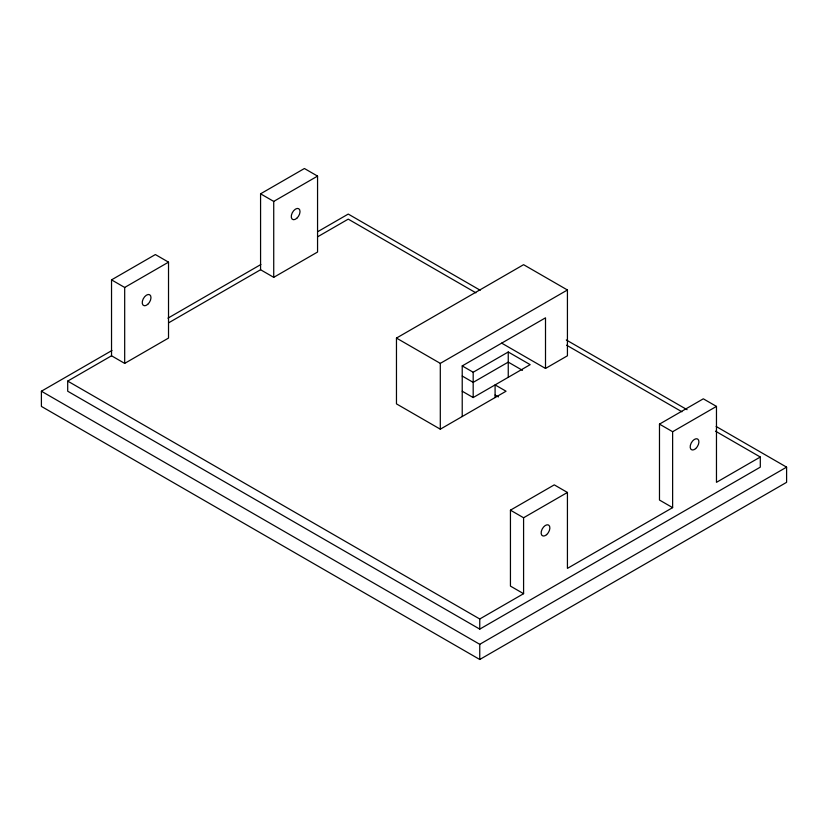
<?xml version="1.0" encoding="UTF-8"?>
<svg xmlns="http://www.w3.org/2000/svg" width="828" height="828" viewBox="0 0 828 828"><rect width="100%" height="100%" fill="white"/><g stroke="black" fill="none" stroke-linecap="round" stroke-linejoin="round"><path stroke-width="1.24" d="M111.532 355.792L111.532 279.864L155.374 254.558L168.519 262.155L168.519 338.072L124.686 363.389L111.532 355.792L67.699 381.097L67.699 391.22L479.754 629.114L760.301 467.147L760.301 457.025L715.506 431.171M260.572 269.742L260.572 193.814L304.414 168.508L317.559 176.105L317.559 252.033L273.726 277.339L260.572 269.742L168.798 322.734M111.532 279.864L124.686 287.461L168.519 262.155M260.572 193.814L273.726 201.411L317.559 176.105M716.148 426.472L786.6 467.147L786.6 482.331L479.754 659.492L41.4 406.413L41.4 391.22L111.956 350.492M167.949 318.159L260.892 264.494M318.014 231.519L348.246 214.069L480.199 290.245M317.559 236.839L348.246 219.13L475.893 292.822M495.092 397.554L495.092 384.896L506.053 391.22L440.299 429.183L396.467 403.878L396.467 338.072L523.586 264.681L567.428 289.986L567.428 355.792L545.507 368.45L501.675 343.134M396.467 338.072L440.299 363.378L567.428 289.986M462.221 416.536L462.221 365.914L545.507 317.828L545.507 368.45M462.221 365.914L473.181 372.238L508.247 351.993L530.168 364.651L473.181 397.554L462.221 391.22M567.428 492.453L523.586 517.759L523.586 593.686L510.441 586.1L510.441 510.172L554.274 484.866L567.428 492.453L567.428 568.381L672.626 507.636L672.626 431.719L716.468 406.403L716.468 482.331L760.301 457.025M672.626 507.636L659.481 500.05L659.481 424.122L703.314 398.817L716.468 406.403M67.699 381.097L479.754 618.992L523.586 593.686M41.4 391.22L479.754 644.308L786.6 467.147M566.3 339.966L687.074 409.684M566.59 345.183L681.92 411.775M659.481 424.122L672.626 431.719M522.489 370.344L508.247 362.115L473.181 382.37L462.221 376.036M495.092 395.018L498.384 396.922M510.441 510.172L523.586 517.759M508.247 351.993L508.247 377.299M479.754 618.992L479.754 629.114M479.754 644.308L479.754 659.492M473.181 372.238L473.181 397.554M440.299 363.378L440.299 429.183M273.726 201.411L273.726 277.339M124.686 287.461L124.686 363.389M695.675 448.6A6.2 3.581 -60 0 0 697.642 439.006A6.2 3.581 -60 0 0 690.314 445.505A6.2 3.581 -60 0 0 695.675 448.6M546.635 534.65A6.2 3.581 -60 0 0 548.602 525.045A6.2 3.581 -60 0 0 541.274 531.555A6.2 3.581 -60 0 0 546.635 534.65M296.776 218.302A6.2 3.581 -60 0 0 298.742 208.697A6.2 3.581 -60 0 0 291.415 215.197A6.2 3.581 -60 0 0 296.776 218.302M147.736 304.352A6.2 3.581 -60 0 0 149.702 294.747A6.2 3.581 -60 0 0 142.375 301.247A6.2 3.581 -60 0 0 147.736 304.352"/></g></svg>
